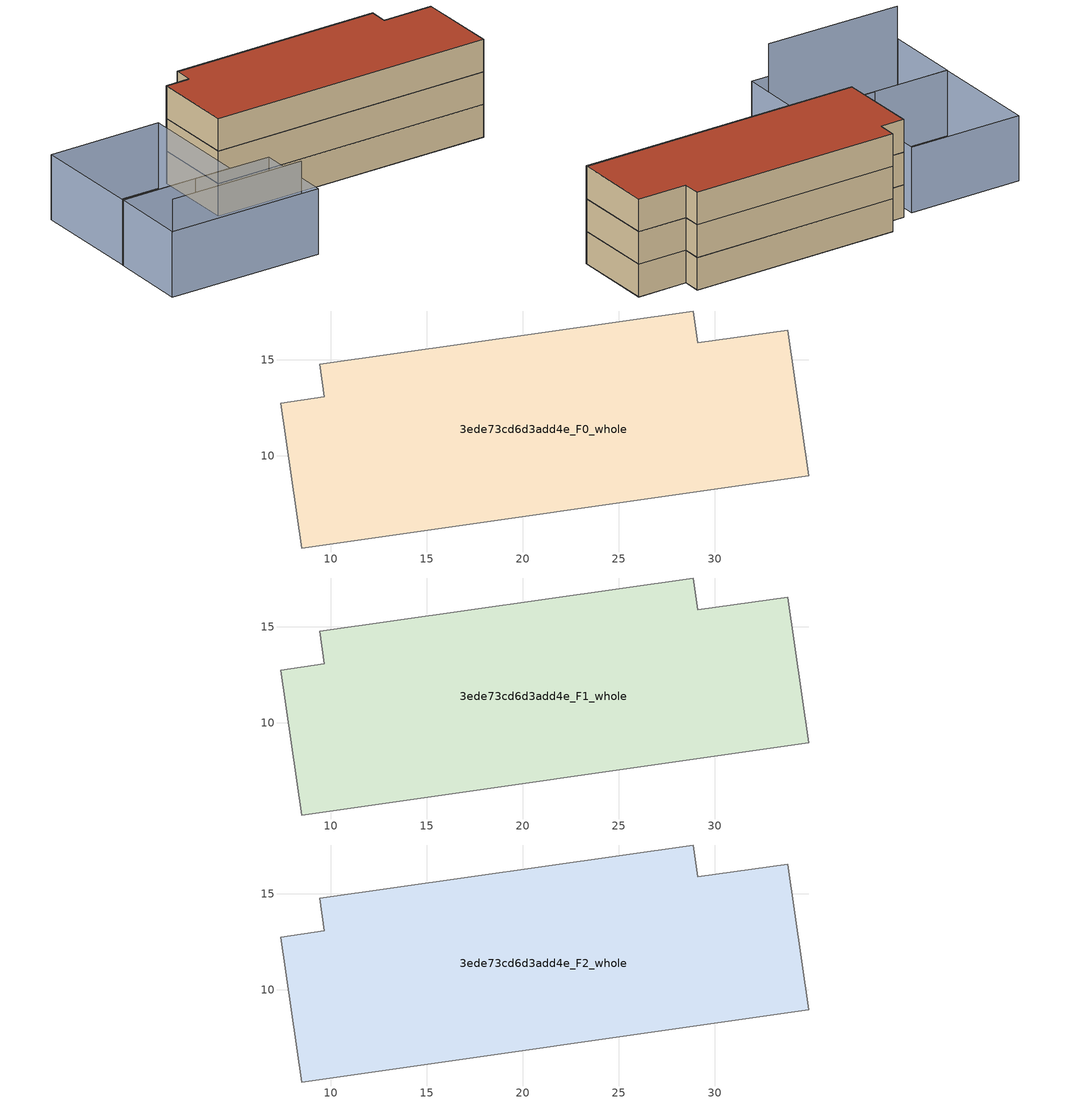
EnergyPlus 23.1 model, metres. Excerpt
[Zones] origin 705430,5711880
3ede73cd6d3add4e_F0_whole
 floor ground (EU_floor_Construction): 34.88,8.96 33.8,16.54 29.12,15.88 28.89,17.54 9.42,14.75 9.66,13.06 7.41,12.73 8.48,5.2 z0
 wall adiabatic (EU_wall_Construction): 8.48,5.2 7.41,12.73 9.66,13.06 9.42,14.75 28.89,17.54 29.12,15.88 33.8,16.54 34.88,8.96 8.48,5.2 z0:3
3ede73cd6d3add4e_F1_whole
 floor to 3ede73cd6d3add4e_F0_whole (EU_floor_Construction): 34.88,8.96 33.79,16.54 29.12,15.88 28.88,17.54 9.42,14.75 9.66,13.06 7.4,12.73 8.48,5.2 z3
 wall adiabatic (EU_wall_Construction): 8.48,5.2 7.41,12.73 9.66,13.06 9.42,14.75 28.89,17.54 29.12,15.88 33.8,16.54 34.88,8.96 8.48,5.2 z3:6
3ede73cd6d3add4e_F2_whole
 floor to 3ede73cd6d3add4e_F1_whole (EU_floor_Construction): 34.88,8.96 33.79,16.54 29.12,15.88 28.88,17.54 9.42,14.75 9.66,13.06 7.4,12.73 8.48,5.2 z6
 wall adiabatic (EU_wall_Construction): 8.48,5.2 7.41,12.73 9.66,13.06 9.42,14.75 28.89,17.54 29.12,15.88 33.8,16.54 34.88,8.96 8.48,5.2 z6:9
 roof outside (EU_roof_Construction): 33.8,16.54 34.88,8.96 8.48,5.2 7.41,12.73 9.66,13.06 9.42,14.75 28.89,17.54 29.12,15.88 z9
shading: -1.72,-6.85 10.99,-5.15 z0:9; 12.68,-4.93 -1.75,-6.85 / -1.75,-6.85 -2.72,0.41 / -2.72,0.41 11.72,2.33 / 11.72,2.33 12.68,-4.93 / 7.89,1.85 -2.72,0.35 / -2.72,0.35 -4.19,10.74 / -4.19,10.74 6.42,12.24 / 6.42,12.24 7.89,1.85 z0:6
[Building]
EU S2 Campaign: North Axis=0; Terrain=City; Solar Distribution=FullExterior
[Site:Location]
London: Latitude=51.5; Longitude=-0.5; Time Zone=0; Elevation=25
[SizingPeriod:WeatherFileDays]
AnnualSizingPeriod: Begin Month=1; Begin Day of Month=1; End Month=12; End Day of Month=31; Day of Week for Start Day=Monday; Use Weather File Daylight Saving Period=No; Use Weather File Rain and Snow Indicators=No
[MATERIAL]
EU_InternalMass_Material: Roughness=MediumRough; Thickness=0.1; Conductivity=1; Density=1800; Specific Heat=900; Thermal Absorptance=0.9; Solar Absorptance=0.7; Visible Absorptance=0.7
[MATERIAL:NOMASS] Roughness=MediumRough; Thermal Absorptance=0.9; Solar Absorptance=0.7; Visible Absorptance=0.7
Name | Thermal Resistance
EU_wall_NoMass | 1.04674
EU_roof_NoMass | 4.32442
EU_floor_NoMass | 2.04616
[CONSTRUCTION]
EU_wall_Construction: EU_wall_NoMass
EU_roof_Construction: EU_roof_NoMass
EU_floor_Construction: EU_floor_NoMass
EU_InternalMass_Construction: EU_InternalMass_Material
[ZONE] Type=1; Multiplier=1; Ceiling Height=autocalculate; Volume=711.172; Floor Area=autocalculate; Part of Total Floor Area=Yes
3ede73cd6d3add4e_F0_whole; 3ede73cd6d3add4e_F1_whole; 3ede73cd6d3add4e_F2_whole
[INTERNALMASS] Construction=EU_InternalMass_Construction; Surface Area=237.057
Name | Zone or ZoneList
3ede73cd6d3add4e_F0_whole_EU_InternalMass | 3ede73cd6d3add4e_F0_whole
3ede73cd6d3add4e_F1_whole_EU_InternalMass | 3ede73cd6d3add4e_F1_whole
3ede73cd6d3add4e_F2_whole_EU_InternalMass | 3ede73cd6d3add4e_F2_whole
[OTHEREQUIPMENT] Fuel Type=Electricity; Design Level Calculation Method=Watts/Area; Power per Zone Floor Area=1; Fraction Latent=0; Fraction Radiant=0; Fraction Lost=0; Carbon Dioxide Generation Rate=0; EndUse Subcategory=EU_Step8_InternalGains
Name | Zone or ZoneList or Space or SpaceList | Schedule
EU_Step8_InternalGain_3ede73cd6d3add4e_F0_whole_f000 | 3ede73cd6d3add4e_F0_whole | EU_Step8_GainSchedule_3ede73cd6d3add4e_F0_whole_f000
EU_Step8_InternalGain_3ede73cd6d3add4e_F1_whole_f000 | 3ede73cd6d3add4e_F1_whole | EU_Step8_GainSchedule_3ede73cd6d3add4e_F1_whole_f000
EU_Step8_InternalGain_3ede73cd6d3add4e_F2_whole_f000 | 3ede73cd6d3add4e_F2_whole | EU_Step8_GainSchedule_3ede73cd6d3add4e_F2_whole_f000
[ZONEVENTILATION:DESIGNFLOWRATE] Schedule=EU_AlwaysOn; Design Flow Rate Calculation Method=AirChanges/Hour; Air Changes per Hour=0.488719; Ventilation Type=Natural; Fan Pressure Rise=0; Fan Total Efficiency=1; Constant Term Coefficient=1; Temperature Term Coefficient=0; Velocity Term Coefficient=0; Velocity Squared Term Coefficient=0; Minimum Indoor Temperature=-100; Maximum Indoor Temperature=100; Delta Temperature=-100; Minimum Outdoor Temperature=-100; Maximum Outdoor Temperature=100; Maximum Wind Speed=40
Name | Zone or ZoneList or Space or SpaceList
EU_ConstantAir_3ede73cd6d3add4e_F0_whole | 3ede73cd6d3add4e_F0_whole
EU_ConstantAir_3ede73cd6d3add4e_F1_whole | 3ede73cd6d3add4e_F1_whole
EU_ConstantAir_3ede73cd6d3add4e_F2_whole | 3ede73cd6d3add4e_F2_whole
[HVACTEMPLATE:THERMOSTAT] Constant Heating Setpoint=20; Constant Cooling Setpoint=50
EU_HeatOnly_3ede73cd6d3add4e_F0_whole; EU_HeatOnly_3ede73cd6d3add4e_F1_whole; EU_HeatOnly_3ede73cd6d3add4e_F2_whole
[HVACTEMPLATE:ZONE:IDEALLOADSAIRSYSTEM] System Availability Schedule=EU_AlwaysOn; Maximum Heating Supply Air Temperature=50; Minimum Cooling Supply Air Temperature=13; Maximum Heating Supply Air Humidity Ratio=0.0156; Minimum Cooling Supply Air Humidity Ratio=0.0077; Heating Limit=NoLimit; Cooling Limit=NoLimit; Heating Availability Schedule=EU_AlwaysOn; Cooling Availability Schedule=EU_CoolingOff; Dehumidification Control Type=ConstantSensibleHeatRatio; Cooling Sensible Heat Ratio=0.7; Dehumidification Setpoint=60; Humidification Control Type=None; Humidification Setpoint=30; Outdoor Air Method=None; Outdoor Air Flow Rate per Person=0.00944; Outdoor Air Flow Rate per Zone Floor Area=0; Outdoor Air Flow Rate per Zone=0; Demand Controlled Ventilation Type=None; Outdoor Air Economizer Type=NoEconomizer; Heat Recovery Type=None; Sensible Heat Recovery Effectiveness=0.7; Latent Heat Recovery Effectiveness=0.65
Name | Template Thermostat
3ede73cd6d3add4e_F0_whole | EU_HeatOnly_3ede73cd6d3add4e_F0_whole
3ede73cd6d3add4e_F1_whole | EU_HeatOnly_3ede73cd6d3add4e_F1_whole
3ede73cd6d3add4e_F2_whole | EU_HeatOnly_3ede73cd6d3add4e_F2_whole
[SIZING:ZONE] Zone Cooling Design Supply Air Temperature Input Method=SupplyAirTemperature; Zone Cooling Design Supply Air Temperature=13; Zone Heating Design Supply Air Temperature Input Method=SupplyAirTemperature; Zone Heating Design Supply Air Temperature=50; Zone Cooling Design Supply Air Humidity Ratio=0.008; Zone Heating Design Supply Air Humidity Ratio=0.008; Cooling Design Air Flow Method=DesignDay; Cooling Design Air Flow Rate=0; Cooling Minimum Air Flow per Zone Floor Area=0.000762; Cooling Minimum Air Flow=0; Cooling Minimum Air Flow Fraction=0.2; Heating Design Air Flow Method=DesignDay; Heating Design Air Flow Rate=0; Heating Maximum Air Flow per Zone Floor Area=0.002032; Heating Maximum Air Flow=0.141576; Heating Maximum Air Flow Fraction=0.3; Account for Dedicated Outdoor Air System=No; Dedicated Outdoor Air System Control Strategy=NeutralSupplyAir; Dedicated Outdoor Air Low Setpoint Temperature for Design=autosize; Dedicated Outdoor Air High Setpoint Temperature for Design=autosize; Zone Load Sizing Method=Sensible Load Only No Latent Load; Zone Latent Cooling Design Supply Air Humidity Ratio Input Method=HumidityRatioDifference; Zone Cooling Design Supply Air Humidity Ratio Difference=0.005; Zone Latent Heating Design Supply Air Humidity Ratio Input Method=HumidityRatioDifference; Zone Humidification Design Supply Air Humidity Ratio Difference=0.005
3ede73cd6d3add4e_F0_whole; 3ede73cd6d3add4e_F1_whole; 3ede73cd6d3add4e_F2_whole
[SCHEDULE:CONSTANT]
Name | Hourly Value
EU_AlwaysOn | 1
EU_CoolingOff | 0
[SCHEDULE:FILE] Column Number=1; Rows to Skip at Top=0; Number of Hours of Data=8760; Column Separator=Comma; Interpolate to Timestep=No; Minutes per Item=60; Adjust Schedule for Daylight Savings=Yes
Name | File
EU_Step8_GainSchedule_3ede73cd6d3add4e_F0_whole_f000 | ../../schedules/3ede73cd6d3add4e/3ede73cd6d3add4e_F0_whole_f000_gain.csv
EU_Step8_GainSchedule_3ede73cd6d3add4e_F1_whole_f000 | ../../schedules/3ede73cd6d3add4e/3ede73cd6d3add4e_F1_whole_f000_gain.csv
EU_Step8_GainSchedule_3ede73cd6d3add4e_F2_whole_f000 | ../../schedules/3ede73cd6d3add4e/3ede73cd6d3add4e_F2_whole_f000_gain.csv
